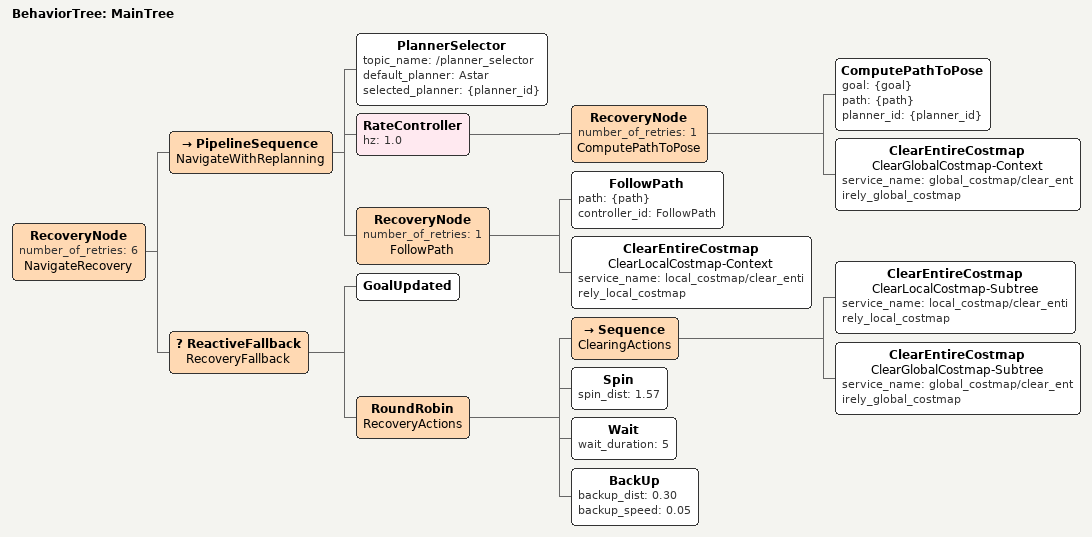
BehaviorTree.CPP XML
<root main_tree_to_execute="MainTree">
  <BehaviorTree ID="MainTree">
    <RecoveryNode number_of_retries="6" name="NavigateRecovery">
      <PipelineSequence name="NavigateWithReplanning">
        <PlannerSelector topic_name="/planner_selector"
                         default_planner="Astar"
                         selected_planner="{planner_id}"/>
        <RateController hz="1.0">
          <RecoveryNode number_of_retries="1" name="ComputePathToPose">
            <ComputePathToPose goal="{goal}" path="{path}" planner_id="{planner_id}"/>
            <ClearEntireCostmap name="ClearGlobalCostmap-Context"
                                service_name="global_costmap/clear_entirely_global_costmap"/>
          </RecoveryNode>
        </RateController>
        <RecoveryNode number_of_retries="1" name="FollowPath">
          <FollowPath path="{path}" controller_id="FollowPath"/>
          <ClearEntireCostmap name="ClearLocalCostmap-Context"
                              service_name="local_costmap/clear_entirely_local_costmap"/>
        </RecoveryNode>
      </PipelineSequence>
      <ReactiveFallback name="RecoveryFallback">
        <GoalUpdated/>
        <RoundRobin name="RecoveryActions">
          <Sequence name="ClearingActions">
            <ClearEntireCostmap name="ClearLocalCostmap-Subtree"
                                service_name="local_costmap/clear_entirely_local_costmap"/>
            <ClearEntireCostmap name="ClearGlobalCostmap-Subtree"
                                service_name="global_costmap/clear_entirely_global_costmap"/>
          </Sequence>
          <Spin spin_dist="1.57"/>
          <Wait wait_duration="5"/>
          <BackUp backup_dist="0.30" backup_speed="0.05"/>
        </RoundRobin>
      </ReactiveFallback>
    </RecoveryNode>
  </BehaviorTree>
</root>
